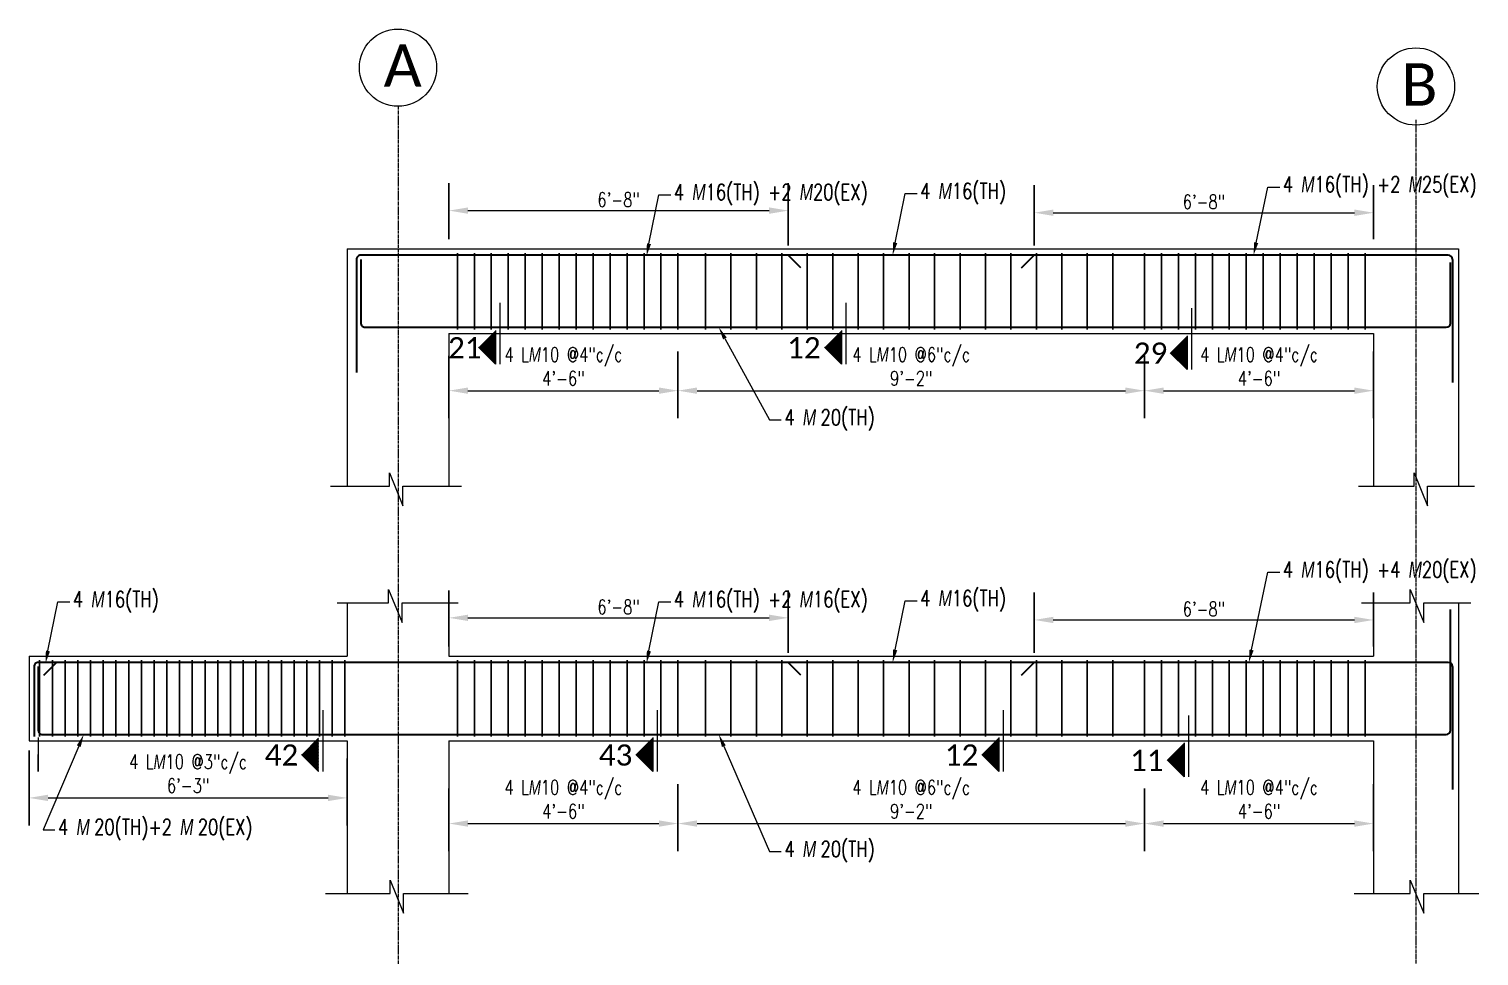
# Model space of a CAD drawing. Header units: inches. Extents: x 0 to 162649, y -36601 to -26324.
# Drawn here: x 156893.4 to 157235.2, y -35296.2 to -35077.7 of the extents above; entities that cross this region are included whole.
import ezdxf
from ezdxf import colors
from ezdxf.entities.mleader import LeaderData, LeaderLine
from ezdxf.math import Vec2, Vec3

# ---------------------------------------------------------------- set-up
doc = ezdxf.new("R2010")
doc.units = ezdxf.units.IN
doc.header["$MEASUREMENT"] = 0
doc.linetypes.add('CENTER2', pattern=[1.125, 0.75, -0.125, 0.125, -0.125])
for name, color, linetype, lineweight in [('Cen', 9, 'CENTER2', 5), ('Dim', 1, 'Continuous', 13), ('dimention', 1, 'Continuous', 13), ('hatch', 252, 'Continuous', 0), ('OL_AR_Text', 140, 'Continuous', 5), ('Rein', 3, 'Continuous', 30), ('Stirrups', 191, 'Continuous', 25), ('TEXT', 7, 'Continuous', 9)]:
    doc.layers.add(name, color=color, linetype=linetype, lineweight=lineweight)
doc.styles.add('1-8 Annotative Text', font='calibri.ttf', dxfattribs={"height": 0.125})
doc.styles.add('DIM', font='simplex.shx', dxfattribs={"width": 0.75})
doc.dimstyles.get("Standard").update_dxf_attribs({"dimscale": 36, "dimtxt": 0.09375, "dimasz": 0.125, "dimexe": 0.18, "dimexo": 0.0625, "dimgap": 0.015625, "dimtad": 1, "dimdec": 0, "dimzin": 0, "dimdsep": 46, "dimlunit": 4, "dimtxsty": 'DIM', "dimcen": 0.09, "dimadec": 0, "dimazin": 0, "dimtfac": 0.75, "dimtdec": 0, "dimtmove": 0, "dimatfit": 3, "dimfxl": 1, "dimtolj": 1, "dimtzin": 0, "dimlwd": 9, "dimarcsym": 0})

# ---------------------------------------------------------------- blocks, each defined once
blk = doc.blocks.new('*D106')
at = {"layer": 'Defpoints', "color": 0, "transparency": 16777216}
for p in [(157072.37, -35216.5), (156992.37, -35225.5), (157072.37, -35227)]:
    blk.add_point(p, dxfattribs=at)
at = {"layer": 'dimention', "color": 0, "lineweight": -2, "transparency": 16777216}
for p, q in [((156992.37, -35223.25), (156992.37, -35210.02)), ((157072.37, -35224.75), (157072.37, -35210.02))]:
    blk.add_line(p, q, dxfattribs=at)
at = {"layer": 'dimention', "color": 0, "lineweight": 9, "transparency": 16777216}
blk.add_line((156996.87, -35216.5), (157067.87, -35216.5), dxfattribs=at)
at = {"layer": 'dimention', "color": 0, "transparency": 16777216}
for points in [[(156996.87, -35215.75), (156996.87, -35217.25), (156992.37, -35216.5)], [(157067.87, -35215.75), (157067.87, -35217.25), (157072.37, -35216.5)]]:
    blk.add_solid(points, dxfattribs=at)
at = {"layer": 'dimention', "color": 0, "transparency": 16777216, "insert": (157032.37, -35213.93), "char_height": 3.375, "attachment_point": 5, "style": 'DIM'}
blk.add_mtext('\\A1;6\'-8"', dxfattribs=at)
blk = doc.blocks.new('*D107')
at = {"layer": 'Defpoints', "color": 0, "transparency": 16777216}
for p in [(157210.37, -35217), (157210.37, -35225.5), (157130.37, -35227)]:
    blk.add_point(p, dxfattribs=at)
at = {"layer": 'dimention', "color": 0, "lineweight": -2, "transparency": 16777216}
for p, q in [((157130.37, -35224.75), (157130.37, -35210.52)), ((157210.37, -35223.25), (157210.37, -35210.52))]:
    blk.add_line(p, q, dxfattribs=at)
at = {"layer": 'dimention', "color": 0, "lineweight": 9, "transparency": 16777216}
blk.add_line((157134.87, -35217), (157205.87, -35217), dxfattribs=at)
at = {"layer": 'dimention', "color": 0, "transparency": 16777216}
for points in [[(157134.87, -35216.25), (157134.87, -35217.75), (157130.37, -35217)], [(157205.87, -35216.25), (157205.87, -35217.75), (157210.37, -35217)]]:
    blk.add_solid(points, dxfattribs=at)
at = {"layer": 'dimention', "color": 0, "transparency": 16777216, "insert": (157170.37, -35214.43), "char_height": 3.375, "attachment_point": 5, "style": 'DIM'}
blk.add_mtext('\\A1;6\'-8"', dxfattribs=at)
blk = doc.blocks.new('*D108')
at = {"layer": 'Defpoints', "color": 0, "transparency": 16777216}
for p in [(156992.37, -35254.5), (157046.37, -35253.5), (157046.37, -35265)]:
    blk.add_point(p, dxfattribs=at)
at = {"layer": 'dimention', "color": 0, "lineweight": -2, "transparency": 16777216}
for p, q in [((156992.37, -35256.75), (156992.37, -35271.48)), ((157046.37, -35255.75), (157046.37, -35271.48))]:
    blk.add_line(p, q, dxfattribs=at)
at = {"layer": 'dimention', "color": 0, "lineweight": 9, "transparency": 16777216}
blk.add_line((156996.87, -35265), (157041.87, -35265), dxfattribs=at)
at = {"layer": 'dimention', "color": 0, "transparency": 16777216}
for points in [[(156996.87, -35264.25), (156996.87, -35265.75), (156992.37, -35265)], [(157041.87, -35264.25), (157041.87, -35265.75), (157046.37, -35265)]]:
    blk.add_solid(points, dxfattribs=at)
at = {"layer": 'dimention', "color": 0, "transparency": 16777216, "insert": (157019.37, -35259.29), "char_height": 3.375, "attachment_point": 5, "style": 'DIM'}
blk.add_mtext('\\A1;4 L{\\A0;\\Fgothici|c0;\\W0.75;M}10 @4"c/c\\P4\'-6"', dxfattribs=at)
blk = doc.blocks.new('*D109')
at = {"layer": 'Defpoints', "color": 0, "transparency": 16777216}
for p in [(157156.37, -35254.5), (157210.37, -35253.5), (157210.37, -35265)]:
    blk.add_point(p, dxfattribs=at)
at = {"layer": 'dimention', "color": 0, "lineweight": -2, "transparency": 16777216}
for p, q in [((157156.37, -35256.75), (157156.37, -35271.48)), ((157210.37, -35255.75), (157210.37, -35271.48))]:
    blk.add_line(p, q, dxfattribs=at)
at = {"layer": 'dimention', "color": 0, "lineweight": 9, "transparency": 16777216}
blk.add_line((157160.87, -35265), (157205.87, -35265), dxfattribs=at)
at = {"layer": 'dimention', "color": 0, "transparency": 16777216}
for points in [[(157160.87, -35264.25), (157160.87, -35265.75), (157156.37, -35265)], [(157205.87, -35264.25), (157205.87, -35265.75), (157210.37, -35265)]]:
    blk.add_solid(points, dxfattribs=at)
at = {"layer": 'dimention', "color": 0, "transparency": 16777216, "insert": (157183.37, -35259.29), "char_height": 3.375, "attachment_point": 5, "style": 'DIM'}
blk.add_mtext('\\A1;4 L{\\A0;\\Fgothici|c0;\\W0.75;M}10 @4"c/c\\P4\'-6"', dxfattribs=at)
blk = doc.blocks.new('*D110')
at = {"layer": 'Defpoints', "color": 0, "transparency": 16777216}
for p in [(157046.37, -35254.5), (157156.37, -35254.5), (157156.37, -35265)]:
    blk.add_point(p, dxfattribs=at)
at = {"layer": 'dimention', "color": 0, "lineweight": -2, "transparency": 16777216}
for p, q in [((157046.37, -35256.75), (157046.37, -35271.48)), ((157156.37, -35256.75), (157156.37, -35271.48))]:
    blk.add_line(p, q, dxfattribs=at)
at = {"layer": 'dimention', "color": 0, "lineweight": 9, "transparency": 16777216}
blk.add_line((157050.87, -35265), (157151.87, -35265), dxfattribs=at)
at = {"layer": 'dimention', "color": 0, "transparency": 16777216}
for points in [[(157050.87, -35264.25), (157050.87, -35265.75), (157046.37, -35265)], [(157151.87, -35264.25), (157151.87, -35265.75), (157156.37, -35265)]]:
    blk.add_solid(points, dxfattribs=at)
at = {"layer": 'dimention', "color": 0, "transparency": 16777216, "insert": (157101.37, -35259.29), "char_height": 3.375, "attachment_point": 5, "style": 'DIM'}
blk.add_mtext('\\A1;4 L{\\A0;\\Fgothici|c0;\\W0.75;M}10 @6"c/c\\P9\'-2"', dxfattribs=at)
blk = doc.blocks.new('*D117')
at = {"layer": 'Defpoints', "color": 0, "transparency": 16777216}
for p in [(157072.37, -35120.5), (156992.37, -35129.5), (157072.37, -35131)]:
    blk.add_point(p, dxfattribs=at)
at = {"layer": 'dimention', "color": 0, "lineweight": -2, "transparency": 16777216}
for p, q in [((156992.37, -35127.25), (156992.37, -35114.02)), ((157072.37, -35128.75), (157072.37, -35114.02))]:
    blk.add_line(p, q, dxfattribs=at)
at = {"layer": 'dimention', "color": 0, "lineweight": 9, "transparency": 16777216}
blk.add_line((156996.87, -35120.5), (157067.87, -35120.5), dxfattribs=at)
at = {"layer": 'dimention', "color": 0, "transparency": 16777216}
for points in [[(156996.87, -35119.75), (156996.87, -35121.25), (156992.37, -35120.5)], [(157067.87, -35119.75), (157067.87, -35121.25), (157072.37, -35120.5)]]:
    blk.add_solid(points, dxfattribs=at)
at = {"layer": 'dimention', "color": 0, "transparency": 16777216, "insert": (157032.37, -35117.93), "char_height": 3.375, "attachment_point": 5, "style": 'DIM'}
blk.add_mtext('\\A1;6\'-8"', dxfattribs=at)
blk = doc.blocks.new('*D118')
at = {"layer": 'Defpoints', "color": 0, "transparency": 16777216}
for p in [(157210.37, -35121), (157210.37, -35129.5), (157130.37, -35131)]:
    blk.add_point(p, dxfattribs=at)
at = {"layer": 'dimention', "color": 0, "lineweight": -2, "transparency": 16777216}
for p, q in [((157130.37, -35128.75), (157130.37, -35114.52)), ((157210.37, -35127.25), (157210.37, -35114.52))]:
    blk.add_line(p, q, dxfattribs=at)
at = {"layer": 'dimention', "color": 0, "lineweight": 9, "transparency": 16777216}
blk.add_line((157134.87, -35121), (157205.87, -35121), dxfattribs=at)
at = {"layer": 'dimention', "color": 0, "transparency": 16777216}
for points in [[(157134.87, -35120.25), (157134.87, -35121.75), (157130.37, -35121)], [(157205.87, -35120.25), (157205.87, -35121.75), (157210.37, -35121)]]:
    blk.add_solid(points, dxfattribs=at)
at = {"layer": 'dimention', "color": 0, "transparency": 16777216, "insert": (157170.37, -35118.43), "char_height": 3.375, "attachment_point": 5, "style": 'DIM'}
blk.add_mtext('\\A1;6\'-8"', dxfattribs=at)
blk = doc.blocks.new('*D119')
at = {"layer": 'Defpoints', "color": 0, "transparency": 16777216}
for p in [(156992.37, -35152.45), (157046.37, -35151.45), (157046.37, -35162.95)]:
    blk.add_point(p, dxfattribs=at)
at = {"layer": 'dimention', "color": 0, "lineweight": -2, "transparency": 16777216}
for p, q in [((157046.37, -35153.7), (157046.37, -35169.43)), ((156992.37, -35154.7), (156992.37, -35169.43))]:
    blk.add_line(p, q, dxfattribs=at)
at = {"layer": 'dimention', "color": 0, "lineweight": 9, "transparency": 16777216}
blk.add_line((156996.87, -35162.95), (157041.87, -35162.95), dxfattribs=at)
at = {"layer": 'dimention', "color": 0, "transparency": 16777216}
for points in [[(156996.87, -35162.2), (156996.87, -35163.7), (156992.37, -35162.95)], [(157041.87, -35162.2), (157041.87, -35163.7), (157046.37, -35162.95)]]:
    blk.add_solid(points, dxfattribs=at)
at = {"layer": 'dimention', "color": 0, "transparency": 16777216, "insert": (157019.37, -35157.24), "char_height": 3.375, "attachment_point": 5, "style": 'DIM'}
blk.add_mtext('\\A1;4 L{\\A0;\\Fgothici|c0;\\W0.75;M}10 @4"c/c\\P4\'-6"', dxfattribs=at)
blk = doc.blocks.new('*D120')
at = {"layer": 'Defpoints', "color": 0, "transparency": 16777216}
for p in [(157156.37, -35152.45), (157210.37, -35151.45), (157210.37, -35162.95)]:
    blk.add_point(p, dxfattribs=at)
at = {"layer": 'dimention', "color": 0, "lineweight": -2, "transparency": 16777216}
for p, q in [((157210.37, -35153.7), (157210.37, -35169.43)), ((157156.37, -35154.7), (157156.37, -35169.43))]:
    blk.add_line(p, q, dxfattribs=at)
at = {"layer": 'dimention', "color": 0, "lineweight": 9, "transparency": 16777216}
blk.add_line((157160.87, -35162.95), (157205.87, -35162.95), dxfattribs=at)
at = {"layer": 'dimention', "color": 0, "transparency": 16777216}
for points in [[(157160.87, -35162.2), (157160.87, -35163.7), (157156.37, -35162.95)], [(157205.87, -35162.2), (157205.87, -35163.7), (157210.37, -35162.95)]]:
    blk.add_solid(points, dxfattribs=at)
at = {"layer": 'dimention', "color": 0, "transparency": 16777216, "insert": (157183.37, -35157.24), "char_height": 3.375, "attachment_point": 5, "style": 'DIM'}
blk.add_mtext('\\A1;4 L{\\A0;\\Fgothici|c0;\\W0.75;M}10 @4"c/c\\P4\'-6"', dxfattribs=at)
blk = doc.blocks.new('*D121')
at = {"layer": 'Defpoints', "color": 0, "transparency": 16777216}
for p in [(157046.37, -35152.45), (157156.37, -35152.45), (157156.37, -35162.95)]:
    blk.add_point(p, dxfattribs=at)
at = {"layer": 'dimention', "color": 0, "lineweight": -2, "transparency": 16777216}
for p, q in [((157046.37, -35154.7), (157046.37, -35169.43)), ((157156.37, -35154.7), (157156.37, -35169.43))]:
    blk.add_line(p, q, dxfattribs=at)
at = {"layer": 'dimention', "color": 0, "lineweight": 9, "transparency": 16777216}
blk.add_line((157050.87, -35162.95), (157151.87, -35162.95), dxfattribs=at)
at = {"layer": 'dimention', "color": 0, "transparency": 16777216}
for points in [[(157050.87, -35162.2), (157050.87, -35163.7), (157046.37, -35162.95)], [(157151.87, -35162.2), (157151.87, -35163.7), (157156.37, -35162.95)]]:
    blk.add_solid(points, dxfattribs=at)
at = {"layer": 'dimention', "color": 0, "transparency": 16777216, "insert": (157101.37, -35157.24), "char_height": 3.375, "attachment_point": 5, "style": 'DIM'}
blk.add_mtext('\\A1;4 L{\\A0;\\Fgothici|c0;\\W0.75;M}10 @6"c/c\\P9\'-2"', dxfattribs=at)
blk = doc.blocks.new('*D225')
at = {"layer": 'Defpoints', "color": 0, "transparency": 16777216}
for p in [(156893.37, -35245.5), (156968.39, -35247.45), (156968.39, -35258.95)]:
    blk.add_point(p, dxfattribs=at)
at = {"layer": 'dimention', "color": 0, "lineweight": -2, "transparency": 16777216}
for p, q in [((156893.37, -35247.75), (156893.37, -35265.43)), ((156968.39, -35249.7), (156968.39, -35265.43))]:
    blk.add_line(p, q, dxfattribs=at)
at = {"layer": 'dimention', "color": 0, "lineweight": 9, "transparency": 16777216}
blk.add_line((156897.87, -35258.95), (156963.89, -35258.95), dxfattribs=at)
at = {"layer": 'dimention', "color": 0, "transparency": 16777216}
for points in [[(156897.87, -35258.2), (156897.87, -35259.7), (156893.37, -35258.95)], [(156963.89, -35258.2), (156963.89, -35259.7), (156968.39, -35258.95)]]:
    blk.add_solid(points, dxfattribs=at)
at = {"layer": 'dimention', "color": 0, "transparency": 16777216, "insert": (156930.88, -35253.24), "char_height": 3.375, "attachment_point": 5, "style": 'DIM'}
blk.add_mtext('\\A1;4 L{\\A0;\\Fgothici|c0;M}10 @3"c/c\\P6\'-3"', dxfattribs=at)

msp = doc.modelspace()

# ---------------------------------------------------------------- hatches: boundary and pattern name
at = {"layer": 'Dim'}
h = msp.add_hatch(dxfattribs=at)
h.set_pattern_fill('ANSI31', color=256)
h.set_pattern_definition([(45, (43.66921, 749.83472), (-0.08838834765, 0.08838834765), [])])
h.paths.add_polyline_path([(157003.36, -35152.73), (157003.36, -35148.73), (156999.36, -35152.73), (157003.36, -35156.73)])
h = msp.add_hatch(dxfattribs=at)
h.set_pattern_fill('ANSI31', color=256)
h.set_pattern_definition([(45, (125.25249, 749.83472), (-0.08838834765, 0.08838834765), [])])
h.paths.add_polyline_path([(157084.94, -35152.73), (157084.94, -35148.73), (157080.94, -35152.73), (157084.94, -35156.73)])
h = msp.add_hatch(dxfattribs=at)
h.set_pattern_fill('ANSI31', color=256)
h.set_pattern_definition([(45, (206.75184, 748.5768), (-0.08838834765, 0.08838834765), [])])
h.paths.add_polyline_path([(157166.44, -35153.99), (157166.44, -35149.99), (157162.44, -35153.99), (157166.44, -35157.99)])
h = msp.add_hatch(dxfattribs=at)
h.set_pattern_fill('ANSI31', color=256)
h.set_pattern_definition([(45, (1.96183, 653.83472), (-0.08838834765, 0.08838834765), [])])
h.paths.add_polyline_path([(156961.65, -35248.73), (156961.65, -35244.73), (156957.65, -35248.73), (156961.65, -35252.73)])
h = msp.add_hatch(dxfattribs=at)
h.set_pattern_fill('ANSI31', color=256)
h.set_pattern_definition([(45, (80.75928, 653.83472), (-0.08838834765, 0.08838834765), [])])
h.paths.add_polyline_path([(157040.45, -35248.73), (157040.45, -35244.73), (157036.45, -35248.73), (157040.45, -35252.73)])
h = msp.add_hatch(dxfattribs=at)
h.set_pattern_fill('ANSI31', color=256)
h.set_pattern_definition([(45, (162.34256, 653.83472), (-0.08838834765, 0.08838834765), [])])
h.paths.add_polyline_path([(157122.03, -35248.73), (157122.03, -35244.73), (157118.03, -35248.73), (157122.03, -35252.73)])
h = msp.add_hatch(dxfattribs=at)
h.set_pattern_fill('ANSI31', color=256)
h.set_pattern_definition([(45, (206.02261, 652.5768), (-0.08838834765, 0.08838834765), [])])
h.paths.add_polyline_path([(157165.71, -35249.99), (157165.71, -35245.99), (157161.71, -35249.99), (157165.71, -35253.99)])

# ---------------------------------------------------------------- linework, layer by layer
at = {"layer": 'Cen'}
for p, q in [((156980.37, -35095.91), (156980.37, -35925)), ((157220.37, -35099.09), (157220.37, -35925))]:
    msp.add_line(p, q, dxfattribs=at)
at = {"layer": 'Dim'}
for p, q in [((157004.36, -35142.23), (157004.36, -35156.73)), ((157085.94, -35142.23), (157085.94, -35156.73)), ((157167.44, -35143.49), (157167.44, -35157.99)), ((157003.36, -35148.73), (157003.36, -35156.73)), ((157084.94, -35148.73), (157084.94, -35156.73)), ((157166.44, -35149.99), (157166.44, -35157.99)), ((156999.36, -35152.73), (157003.36, -35156.73)), ((157003.36, -35156.73), (157003.36, -35152.73)), ((157080.94, -35152.73), (157084.94, -35156.73)), ((157084.94, -35156.73), (157084.94, -35152.73)), ((157162.44, -35153.99), (157166.44, -35157.99)), ((157166.44, -35157.99), (157166.44, -35153.99)), ((156962.65, -35238.23), (156962.65, -35252.73)), ((157041.45, -35238.23), (157041.45, -35252.73)), ((157123.03, -35238.23), (157123.03, -35252.73)), ((157166.71, -35239.49), (157166.71, -35253.99)), ((156895.55, -35244.73), (156895.55, -35252.73)), ((157040.45, -35244.73), (157040.45, -35252.73)), ((157122.03, -35244.73), (157122.03, -35252.73)), ((157165.71, -35245.99), (157165.71, -35253.99)), ((156895.55, -35252.73), (156895.55, -35248.73)), ((156957.65, -35248.73), (156961.65, -35252.73)), ((157036.45, -35248.73), (157040.45, -35252.73)), ((157040.45, -35252.73), (157040.45, -35248.73)), ((157118.03, -35248.73), (157122.03, -35252.73)), ((157122.03, -35252.73), (157122.03, -35248.73)), ((157161.71, -35249.99), (157165.71, -35253.99)), ((157165.71, -35253.99), (157165.71, -35249.99))]:
    msp.add_line(p, q, dxfattribs=at)
for centre in [(156980.37, -35086.8), (157220.37, -35091.24)]:
    msp.add_circle(centre, 9.11, dxfattribs=at)
at = {"layer": 'hatch'}
for p, q in [((156968.37, -35129.5), (156968.37, -35185.5)), ((156968.37, -35129.5), (157230.37, -35129.5)), ((157230.37, -35129.5), (157230.37, -35185.5)), ((156992.37, -35149.5), (156992.37, -35185.5)), ((156992.37, -35149.5), (157210.37, -35149.5)), ((157210.37, -35149.5), (157210.37, -35185.5)), ((156978.35, -35185.5), (156978.35, -35182.33)), ((156978.35, -35182.33), (156981.53, -35190.13)), ((157219.93, -35185.5), (157219.93, -35182.33)), ((157219.93, -35182.33), (157223.12, -35190.13)), ((156964.42, -35185.5), (156978.35, -35185.5)), ((156981.53, -35190.13), (156981.53, -35185.5)), ((156981.53, -35185.5), (156995.37, -35185.5)), ((157206.81, -35185.5), (157219.93, -35185.5)), ((157223.12, -35190.13), (157223.12, -35185.5)), ((157223.12, -35185.5), (157234.15, -35185.5)), ((156978.13, -35213), (156978.13, -35209.83)), ((156978.13, -35209.83), (156981.32, -35217.63)), ((157219.04, -35213), (157219.04, -35209.83)), ((157219.04, -35209.83), (157222.22, -35217.63)), ((156966.05, -35213), (156978.13, -35213)), ((156968.37, -35213), (156968.37, -35225.5)), ((156981.32, -35217.63), (156981.32, -35213)), ((156981.32, -35213), (156994.55, -35213)), ((156992.37, -35213), (156992.37, -35225.5)), ((157207.51, -35213), (157219.04, -35213)), ((157210.37, -35213), (157210.37, -35225.5)), ((157222.22, -35217.63), (157222.22, -35213)), ((157222.22, -35213), (157233.29, -35213)), ((157230.37, -35213), (157230.37, -35281.5)), ((156893.37, -35225.5), (156968.37, -35225.5)), ((156893.37, -35225.5), (156893.37, -35245.5)), ((156992.37, -35225.5), (157210.37, -35225.5)), ((156893.37, -35245.5), (156968.37, -35245.5)), ((156968.37, -35245.5), (156968.37, -35281.5)), ((156992.37, -35245.5), (156992.37, -35281.5)), ((156992.37, -35245.5), (157210.37, -35245.5)), ((157210.37, -35245.5), (157210.37, -35281.5)), ((156978.49, -35281.5), (156978.49, -35278.33)), ((156978.49, -35278.33), (156981.68, -35286.13)), ((157219.03, -35281.5), (157219.03, -35278.33)), ((157219.03, -35278.33), (157222.21, -35286.13)), ((156963.26, -35281.5), (156978.49, -35281.5)), ((156981.68, -35286.13), (156981.68, -35281.5)), ((156981.68, -35281.5), (156996.91, -35281.5)), ((157205.78, -35281.5), (157219.03, -35281.5)), ((157222.21, -35286.13), (157222.21, -35281.5)), ((157222.21, -35281.5), (157235.23, -35281.5))]:
    msp.add_line(p, q, dxfattribs=at)
at = {"layer": 'Rein'}
for p, q in [((157075.37, -35134), (157072.37, -35131)), ((157075.37, -35134), (157072.37, -35131)), ((157075.37, -35134), (157072.37, -35131)), ((157127.37, -35134), (157130.37, -35131)), ((157127.37, -35134), (157130.37, -35131)), ((157127.37, -35134), (157130.37, -35131)), ((157228.5, -35147), (157228.5, -35132.75)), ((157229, -35132), (157229, -35161)), ((157228.5, -35243), (157228.5, -35214.5)), ((156896.88, -35230), (156899.88, -35227)), ((156896.88, -35230), (156899.88, -35227)), ((156896.88, -35230), (156899.88, -35227)), ((157075.37, -35230), (157072.37, -35227)), ((157075.37, -35230), (157072.37, -35227)), ((157127.37, -35230), (157130.37, -35227)), ((157127.37, -35230), (157130.37, -35227)), ((157229, -35228), (157229, -35257))]:
    msp.add_line(p, q, dxfattribs=at)
for points in [[(157228, -35131), (156971.6, -35131, 0.414214), (156970.6, -35132), (156970.6, -35158.67)], [(156971.6, -35132), (156971.6, -35147, 0.414214), (156972.6, -35148), (157227.5, -35148)], [(157228, -35227), (156895.55, -35227, 0.414214), (156894.55, -35228), (156894.55, -35244.5)], [(156895.55, -35228), (156895.55, -35243, 0.414214), (156896.55, -35244), (157227.5, -35244)]]:
    msp.add_lwpolyline(points, format="xyb", dxfattribs=at)
for centre, start, end in [((157228, -35132), 0, 90), ((157227.5, -35147), 270, 0), ((157228, -35228), 0, 90), ((157227.5, -35243), 270, 0)]:
    msp.add_arc(centre, 1, start, end, dxfattribs=at)
at = {"layer": 'Stirrups'}
for p, q in [((156994.37, -35148.5), (156994.37, -35130.5)), ((156998.37, -35148.5), (156998.37, -35130.5)), ((157002.37, -35148.5), (157002.37, -35130.5)), ((157006.37, -35148.5), (157006.37, -35130.5)), ((157010.37, -35148.5), (157010.37, -35130.5)), ((157014.37, -35148.5), (157014.37, -35130.5)), ((157018.37, -35148.5), (157018.37, -35130.5)), ((157022.37, -35148.5), (157022.37, -35130.5)), ((157026.37, -35148.5), (157026.37, -35130.5)), ((157030.37, -35148.5), (157030.37, -35130.5)), ((157034.37, -35148.5), (157034.37, -35130.5)), ((157038.37, -35148.5), (157038.37, -35130.5)), ((157042.37, -35148.5), (157042.37, -35130.5)), ((157046.37, -35148.5), (157046.37, -35130.5)), ((157052.87, -35130.5), (157052.87, -35148.5)), ((157058.87, -35130.5), (157058.87, -35148.5)), ((157064.87, -35130.5), (157064.87, -35148.5)), ((157070.87, -35130.5), (157070.87, -35148.5)), ((157076.87, -35130.5), (157076.87, -35148.5)), ((157082.87, -35130.5), (157082.87, -35148.5)), ((157088.87, -35130.5), (157088.87, -35148.5)), ((157094.87, -35130.5), (157094.87, -35148.5)), ((157100.87, -35130.5), (157100.87, -35148.5)), ((157106.87, -35130.5), (157106.87, -35148.5)), ((157112.87, -35130.5), (157112.87, -35148.5)), ((157118.87, -35130.5), (157118.87, -35148.5)), ((157124.87, -35130.5), (157124.87, -35148.5)), ((157130.87, -35130.5), (157130.87, -35148.5)), ((157136.87, -35130.5), (157136.87, -35148.5)), ((157142.87, -35130.5), (157142.87, -35148.5)), ((157148.87, -35130.5), (157148.87, -35148.5)), ((157156.37, -35148.5), (157156.37, -35130.5)), ((157160.37, -35148.5), (157160.37, -35130.5)), ((157164.37, -35148.5), (157164.37, -35130.5)), ((157168.37, -35148.5), (157168.37, -35130.5)), ((157172.37, -35148.5), (157172.37, -35130.5)), ((157176.37, -35148.5), (157176.37, -35130.5)), ((157180.37, -35148.5), (157180.37, -35130.5)), ((157184.37, -35148.5), (157184.37, -35130.5)), ((157188.37, -35148.5), (157188.37, -35130.5)), ((157192.37, -35148.5), (157192.37, -35130.5)), ((157196.37, -35148.5), (157196.37, -35130.5)), ((157200.37, -35148.5), (157200.37, -35130.5)), ((157204.37, -35148.5), (157204.37, -35130.5)), ((157208.37, -35148.5), (157208.37, -35130.5)), ((156895.87, -35244.5), (156895.87, -35226.5)), ((156898.87, -35244.5), (156898.87, -35226.5)), ((156901.87, -35244.5), (156901.87, -35226.5)), ((156904.87, -35244.5), (156904.87, -35226.5)), ((156907.87, -35244.5), (156907.87, -35226.5)), ((156910.87, -35244.5), (156910.87, -35226.5)), ((156913.87, -35244.5), (156913.87, -35226.5)), ((156916.87, -35244.5), (156916.87, -35226.5)), ((156919.87, -35244.5), (156919.87, -35226.5)), ((156922.87, -35244.5), (156922.87, -35226.5)), ((156925.87, -35244.5), (156925.87, -35226.5)), ((156928.87, -35244.5), (156928.87, -35226.5)), ((156931.87, -35244.5), (156931.87, -35226.5)), ((156934.87, -35244.5), (156934.87, -35226.5)), ((156937.87, -35244.5), (156937.87, -35226.5)), ((156940.87, -35244.5), (156940.87, -35226.5)), ((156943.87, -35244.5), (156943.87, -35226.5)), ((156946.87, -35244.5), (156946.87, -35226.5)), ((156949.87, -35244.5), (156949.87, -35226.5)), ((156952.87, -35244.5), (156952.87, -35226.5)), ((156955.87, -35244.5), (156955.87, -35226.5)), ((156958.87, -35244.5), (156958.87, -35226.5)), ((156961.87, -35244.5), (156961.87, -35226.5)), ((156964.87, -35244.5), (156964.87, -35226.5)), ((156967.87, -35244.5), (156967.87, -35226.5)), ((156994.37, -35244.5), (156994.37, -35226.5)), ((156998.37, -35244.5), (156998.37, -35226.5)), ((157002.37, -35244.5), (157002.37, -35226.5)), ((157006.37, -35244.5), (157006.37, -35226.5)), ((157010.37, -35244.5), (157010.37, -35226.5)), ((157014.37, -35244.5), (157014.37, -35226.5)), ((157018.37, -35244.5), (157018.37, -35226.5)), ((157022.37, -35244.5), (157022.37, -35226.5)), ((157026.37, -35244.5), (157026.37, -35226.5)), ((157030.37, -35244.5), (157030.37, -35226.5)), ((157034.37, -35244.5), (157034.37, -35226.5)), ((157038.37, -35244.5), (157038.37, -35226.5)), ((157042.37, -35244.5), (157042.37, -35226.5)), ((157046.37, -35244.5), (157046.37, -35226.5)), ((157052.87, -35244.5), (157052.87, -35226.5)), ((157058.87, -35244.5), (157058.87, -35226.5)), ((157064.87, -35244.5), (157064.87, -35226.5)), ((157070.87, -35244.5), (157070.87, -35226.5)), ((157076.87, -35244.5), (157076.87, -35226.5)), ((157082.87, -35244.5), (157082.87, -35226.5)), ((157088.87, -35244.5), (157088.87, -35226.5)), ((157094.87, -35244.5), (157094.87, -35226.5)), ((157100.87, -35244.5), (157100.87, -35226.5)), ((157106.87, -35244.5), (157106.87, -35226.5)), ((157112.87, -35244.5), (157112.87, -35226.5)), ((157118.87, -35244.5), (157118.87, -35226.5)), ((157124.87, -35244.5), (157124.87, -35226.5)), ((157130.87, -35244.5), (157130.87, -35226.5)), ((157136.87, -35244.5), (157136.87, -35226.5)), ((157142.87, -35244.5), (157142.87, -35226.5)), ((157148.87, -35244.5), (157148.87, -35226.5)), ((157156.37, -35244.5), (157156.37, -35226.5)), ((157160.37, -35244.5), (157160.37, -35226.5)), ((157164.37, -35244.5), (157164.37, -35226.5)), ((157168.37, -35244.5), (157168.37, -35226.5)), ((157172.37, -35244.5), (157172.37, -35226.5)), ((157176.37, -35244.5), (157176.37, -35226.5)), ((157180.37, -35244.5), (157180.37, -35226.5)), ((157184.37, -35244.5), (157184.37, -35226.5)), ((157188.37, -35244.5), (157188.37, -35226.5)), ((157192.37, -35244.5), (157192.37, -35226.5)), ((157196.37, -35244.5), (157196.37, -35226.5)), ((157200.37, -35244.5), (157200.37, -35226.5)), ((157204.37, -35244.5), (157204.37, -35226.5)), ((157208.37, -35244.5), (157208.37, -35226.5))]:
    msp.add_line(p, q, dxfattribs=at)

# ---------------------------------------------------------------- texts
at = {"layer": 'OL_AR_Text', "char_height": 10, "attachment_point": 1, "style": '1-8 Annotative Text'}
for s, insert in [('A', (156976.96, -35081.32)), ('B', (157216.96, -35085.76))]:
    msp.add_mtext_dynamic_manual_height_columns(s, width=432.2308, gutter_width=60, heights=[0], dxfattribs=dict(at, insert=insert))
at = {"layer": 'OL_AR_Text', "char_height": 5, "width": 3.8192065e-317, "attachment_point": 1, "style": '1-8 Annotative Text'}
for s, insert in [('21', (156992.17, -35150.34)), ('12', (157072.11, -35150.34)), ('29', (157153.85, -35151.6)), ('42', (156948.95, -35246.34)), ('43', (157027.72, -35246.34)), ('12', (157109.3, -35246.34)), ('11', (157152.98, -35247.6))]:
    msp.add_mtext(s, dxfattribs=dict(at, insert=insert))

# ---------------------------------------------------------------- dimensions: what is measured, and where the dimension line sits
at = {"layer": 'dimention'}
for base, p1, p2, picture, middle in [((157072.37, -35120.5), (156992.37, -35129.5), (157072.37, -35131), '*D117', (157032.37, -35117.93)), ((157210.37, -35121), (157130.37, -35131), (157210.37, -35129.5), '*D118', (157170.37, -35118.43)), ((157072.37, -35216.5), (156992.37, -35225.5), (157072.37, -35227), '*D106', (157032.37, -35213.93)), ((157210.37, -35217), (157130.37, -35227), (157210.37, -35225.5), '*D107', (157170.37, -35214.43))]:
    dim = msp.add_linear_dim(base=base, p1=p1, p2=p2, dimstyle='Standard', dxfattribs=at)
    dim.commit()
    dim.dimension.update_dxf_attribs({"geometry": picture, "text_midpoint": middle})
for base, p1, p2, text, picture, middle in [((157046.37, -35162.95), (156992.37, -35152.45), (157046.37, -35151.45), '4 L{\\A0;\\Fgothici|c0;\\W0.75;M}10 @4"c/c\\P<>', '*D119', (157019.37, -35157.24)), ((157156.37, -35162.95), (157046.37, -35152.45), (157156.37, -35152.45), '4 L{\\A0;\\Fgothici|c0;\\W0.75;M}10 @6"c/c\\P<>', '*D121', (157101.37, -35157.24)), ((157210.37, -35162.95), (157156.37, -35152.45), (157210.37, -35151.45), '4 L{\\A0;\\Fgothici|c0;\\W0.75;M}10 @4"c/c\\P<>', '*D120', (157183.37, -35157.24)), ((156968.39, -35258.95), (156893.37, -35245.5), (156968.39, -35247.45), '4 L{\\A0;\\Fgothici|c0;M}10 @3"c/c\\P<>', '*D225', (156930.88, -35253.24)), ((157046.37, -35265), (156992.37, -35254.5), (157046.37, -35253.5), '4 L{\\A0;\\Fgothici|c0;\\W0.75;M}10 @4"c/c\\P<>', '*D108', (157019.37, -35259.29)), ((157156.37, -35265), (157046.37, -35254.5), (157156.37, -35254.5), '4 L{\\A0;\\Fgothici|c0;\\W0.75;M}10 @6"c/c\\P<>', '*D110', (157101.37, -35259.29)), ((157210.37, -35265), (157156.37, -35254.5), (157210.37, -35253.5), '4 L{\\A0;\\Fgothici|c0;\\W0.75;M}10 @4"c/c\\P<>', '*D109', (157183.37, -35259.29))]:
    dim = msp.add_linear_dim(base=base, p1=p1, p2=p2, text=text, dimstyle='Standard', dxfattribs=at)
    dim.commit()
    dim.dimension.update_dxf_attribs({"geometry": picture, "text_midpoint": middle})

# ---------------------------------------------------------------- leaders
at = {"layer": 'TEXT'}
ml = msp.add_multileader_mtext('Standard', dxfattribs=at)
ml.set_content('4 {\\Fgothici|c0;M}16(TH) +2 {\\Fgothici|c0;M}25(EX)  ', color=256, style='DIM')
ml.set_leader_properties(color=1, linetype='ByLayer', lineweight=9)
ml.build(insert=Vec2(0, 0))
ml.multileader.update_dxf_attribs({"text_right_attachment_type": 2, "dogleg_length": 0.25, "arrow_head_size": 3, "scale": 32})
ctx = ml.context
ctx.base_point, ctx.scale, ctx.char_height, ctx.arrow_head_size, ctx.landing_gap_size, ctx.plane_origin = Vec3(157188.25, -35114.94), 32, 3.75, 3, 0.75, Vec3(157208.57, -35134.24)
ctx.right_attachment = 2
notes = []
notes.append((ctx, [(0, (1, 1, 0), (157185.44, -35114.94), (1, 0), 2.81, [(0, [(157182.09, -35131)], 0, [])])]))
ctx.mtext.insert, ctx.mtext.flow_direction = Vec3(157189, -35112.44), 5
ml = msp.add_multileader_mtext('Standard', dxfattribs=at)
ml.set_content('4 {\\Fgothici|c0;M}16(TH) +2 {\\Fgothici|c0;M}20(EX)  ', color=256, style='DIM')
ml.set_leader_properties(color=1, linetype='ByLayer', lineweight=9)
ml.build(insert=Vec2(0, 0))
ml.multileader.update_dxf_attribs({"text_right_attachment_type": 2, "dogleg_length": 0.25, "arrow_head_size": 3, "scale": 32})
ctx = ml.context
ctx.base_point, ctx.scale, ctx.char_height, ctx.arrow_head_size, ctx.landing_gap_size, ctx.plane_origin = Vec3(157044.68, -35116.75), 32, 3.75, 3, 0.75, Vec3(157065.01, -35136.05)
ctx.right_attachment = 2
notes.append((ctx, [(0, (1, 1, 0), (157041.87, -35116.75), (1, 0), 2.81, [(0, [(157038.94, -35131.25)], 0, [])])]))
ctx.mtext.insert, ctx.mtext.flow_direction = Vec3(157045.43, -35114.25), 5
ml = msp.add_multileader_mtext('Standard', dxfattribs=at)
ml.set_content('4 {\\Fgothici|c0;M}16(TH)  ', color=256, style='DIM')
ml.set_leader_properties(color=1, linetype='ByLayer', lineweight=9)
ml.build(insert=Vec2(0, 0))
ml.multileader.update_dxf_attribs({"text_right_attachment_type": 2, "dogleg_length": 0.25, "arrow_head_size": 3, "scale": 32})
ctx = ml.context
ctx.base_point, ctx.scale, ctx.char_height, ctx.arrow_head_size, ctx.landing_gap_size, ctx.plane_origin = Vec3(157102.74, -35116.5), 32, 3.75, 3, 0.75, Vec3(157123.06, -35135.8)
ctx.right_attachment = 2
notes.append((ctx, [(0, (1, 1, 0), (157099.93, -35116.5), (1, 0), 2.81, [(0, [(157097, -35131)], 0, [])])]))
ctx.mtext.insert, ctx.mtext.flow_direction = Vec3(157103.49, -35114), 5
ml = msp.add_multileader_mtext('Standard', dxfattribs=at)
ml.set_content('4 {\\Fgothici|c0;M }20(TH)   ', color=256, style='DIM')
ml.set_leader_properties(color=1, linetype='ByLayer', lineweight=9)
ml.build(insert=Vec2(0, 0))
ml.multileader.update_dxf_attribs({"text_right_attachment_type": 2, "dogleg_length": 0.25, "arrow_head_size": 3, "scale": 32})
ctx = ml.context
ctx.base_point, ctx.scale, ctx.char_height, ctx.arrow_head_size, ctx.landing_gap_size, ctx.plane_origin = Vec3(157070.74, -35169.85), 32, 3.75, 3, 0.75, Vec3(157091.06, -35189.15)
ctx.right_attachment = 2
notes.append((ctx, [(0, (1, 1, 0), (157067.93, -35169.85), (1, 0), 2.81, [(0, [(157056, -35148)], 0, [])])]))
ctx.mtext.insert, ctx.mtext.flow_direction = Vec3(157071.49, -35167.35), 5
ml = msp.add_multileader_mtext('Standard', dxfattribs=at)
ml.set_content('4 {\\Fgothici|c0;M}16(TH) +4 {\\Fgothici|c0;M}20(EX)  ', color=256, style='DIM')
ml.set_leader_properties(color=1, linetype='ByLayer', lineweight=9)
ml.build(insert=Vec2(0, 0))
ml.multileader.update_dxf_attribs({"text_right_attachment_type": 2, "dogleg_length": 0.25, "arrow_head_size": 3, "scale": 32})
ctx = ml.context
ctx.base_point, ctx.scale, ctx.char_height, ctx.arrow_head_size, ctx.landing_gap_size, ctx.plane_origin = Vec3(157188.25, -35205.75), 32, 3.75, 3, 0.75, Vec3(157208.57, -35225.05)
ctx.right_attachment = 2
notes.append((ctx, [(0, (1, 1, 0), (157185.44, -35205.75), (1, 0), 2.81, [(0, [(157181, -35227)], 0, [])])]))
ctx.mtext.insert, ctx.mtext.flow_direction = Vec3(157189, -35203.25), 5
ml = msp.add_multileader_mtext('Standard', dxfattribs=at)
ml.set_content('4 {\\Fgothici|c0;M}16(TH)  ', color=256, style='DIM')
ml.set_leader_properties(color=1, linetype='ByLayer', lineweight=9)
ml.build(insert=Vec2(0, 0))
ml.multileader.update_dxf_attribs({"text_right_attachment_type": 2, "dogleg_length": 0.25, "arrow_head_size": 3, "scale": 32})
ctx = ml.context
ctx.base_point, ctx.scale, ctx.char_height, ctx.arrow_head_size, ctx.landing_gap_size, ctx.plane_origin = Vec3(156902.98, -35212.75), 32, 3.75, 3, 0.75, Vec3(156923.3, -35232.05)
ctx.right_attachment = 2
notes.append((ctx, [(0, (1, 1, 0), (156900.17, -35212.75), (1, 0), 2.81, [(0, [(156897.24, -35227.25)], 0, [])])]))
ctx.mtext.insert, ctx.mtext.flow_direction = Vec3(156903.73, -35210.25), 5
ml = msp.add_multileader_mtext('Standard', dxfattribs=at)
ml.set_content('4 {\\Fgothici|c0;M}16(TH) +2 {\\Fgothici|c0;M}16(EX)  ', color=256, style='DIM')
ml.set_leader_properties(color=1, linetype='ByLayer', lineweight=9)
ml.build(insert=Vec2(0, 0))
ml.multileader.update_dxf_attribs({"text_right_attachment_type": 2, "dogleg_length": 0.25, "arrow_head_size": 3, "scale": 32})
ctx = ml.context
ctx.base_point, ctx.scale, ctx.char_height, ctx.arrow_head_size, ctx.landing_gap_size, ctx.plane_origin = Vec3(157044.68, -35212.75), 32, 3.75, 3, 0.75, Vec3(157065.01, -35232.05)
ctx.right_attachment = 2
notes.append((ctx, [(0, (1, 1, 0), (157041.87, -35212.75), (1, 0), 2.81, [(0, [(157038.94, -35227.25)], 0, [])])]))
ctx.mtext.insert, ctx.mtext.flow_direction = Vec3(157045.43, -35210.25), 5
ml = msp.add_multileader_mtext('Standard', dxfattribs=at)
ml.set_content('4 {\\Fgothici|c0;M}16(TH)  ', color=256, style='DIM')
ml.set_leader_properties(color=1, linetype='ByLayer', lineweight=9)
ml.build(insert=Vec2(0, 0))
ml.multileader.update_dxf_attribs({"text_right_attachment_type": 2, "dogleg_length": 0.25, "arrow_head_size": 3, "scale": 32})
ctx = ml.context
ctx.base_point, ctx.scale, ctx.char_height, ctx.arrow_head_size, ctx.landing_gap_size, ctx.plane_origin = Vec3(157102.74, -35212.5), 32, 3.75, 3, 0.75, Vec3(157123.06, -35231.8)
ctx.right_attachment = 2
notes.append((ctx, [(0, (1, 1, 0), (157099.93, -35212.5), (1, 0), 2.81, [(0, [(157097, -35227)], 0, [])])]))
ctx.mtext.insert, ctx.mtext.flow_direction = Vec3(157103.49, -35210), 5
ml = msp.add_multileader_mtext('Standard', dxfattribs=at)
ml.set_content('4 {\\Fgothici|c0;M }20(TH)+2 {\\Fgothici|c0;M }20(EX)   ', color=256, style='DIM')
ml.set_leader_properties(color=1, linetype='ByLayer', lineweight=9)
ml.build(insert=Vec2(0, 0))
ml.multileader.update_dxf_attribs({"text_right_attachment_type": 2, "dogleg_length": 0.25, "arrow_head_size": 3, "scale": 32})
ctx = ml.context
ctx.base_point, ctx.scale, ctx.char_height, ctx.arrow_head_size, ctx.landing_gap_size, ctx.plane_origin = Vec3(156899.48, -35266.44), 32, 3.75, 3, 0.75, Vec3(156919.8, -35285.74)
ctx.right_attachment = 2
notes.append((ctx, [(0, (1, 1, 0), (156896.67, -35266.44), (1, 0), 2.81, [(0, [(156906.27, -35244)], 0, [])])]))
ctx.mtext.insert, ctx.mtext.flow_direction = Vec3(156900.23, -35263.94), 5
ml = msp.add_multileader_mtext('Standard', dxfattribs=at)
ml.set_content('4 {\\Fgothici|c0;M }20(TH)   ', color=256, style='DIM')
ml.set_leader_properties(color=1, linetype='ByLayer', lineweight=9)
ml.build(insert=Vec2(0, 0))
ml.multileader.update_dxf_attribs({"text_right_attachment_type": 2, "dogleg_length": 0.25, "arrow_head_size": 3, "scale": 32})
ctx = ml.context
ctx.base_point, ctx.scale, ctx.char_height, ctx.arrow_head_size, ctx.landing_gap_size, ctx.plane_origin = Vec3(157070.74, -35271.62), 32, 3.75, 3, 0.75, Vec3(157091.06, -35290.93)
ctx.right_attachment = 2
notes.append((ctx, [(0, (1, 1, 0), (157067.93, -35271.62), (1, 0), 2.81, [(0, [(157056, -35244)], 0, [])])]))
ctx.mtext.insert, ctx.mtext.flow_direction = Vec3(157071.49, -35269.12), 5
for ctx, leaders in notes:
    for number, flags, end, landing, length, lines in leaders:
        leader = LeaderData()
        leader.index, (leader.has_last_leader_line, leader.has_dogleg_vector, leader.attachment_direction) = number, flags
        leader.last_leader_point, leader.dogleg_vector, leader.dogleg_length = Vec3(end), Vec3(landing), length
        for number, points, colour, breaks in lines:
            line = LeaderLine()
            line.index, line.vertices, line.color, line.breaks = number, Vec3.list(points), colors.encode_raw_color(colour), breaks
            leader.lines.append(line)
        ctx.leaders.append(leader)

doc.saveas('drawing.dxf')
